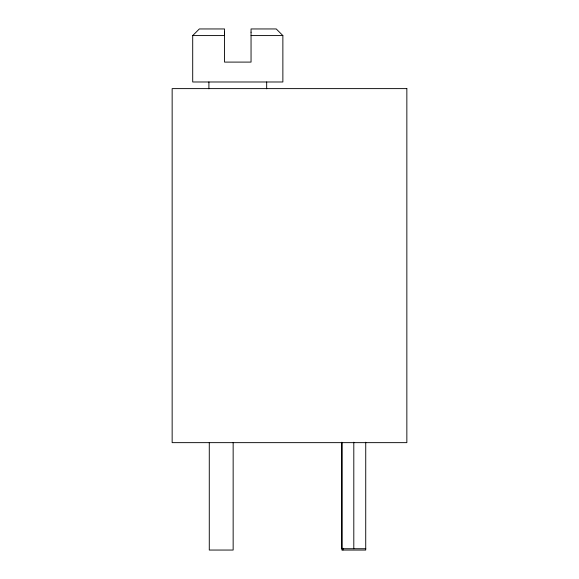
<?xml version="1.0" encoding="UTF-8"?>
<svg xmlns="http://www.w3.org/2000/svg" width="579" height="579" viewBox="0 0 579 579"><rect width="100%" height="100%" fill="white"/><g stroke="black" fill="none" stroke-linecap="round" stroke-linejoin="round"><path stroke-width="0.87" d="M224.529 32.2L224.529 62.098L251.047 62.098L251.047 32.2M251.047 32.258L251.047 28.95L276.241 28.95L282.87 35.58L282.87 81.986L192.706 81.986L192.706 35.58L199.335 28.95L224.529 28.95L224.529 35.58L192.706 35.58M266.673 88.804L266.673 81.986M341.878 442.226L341.878 548.726L365.74 548.726M251.047 35.58L282.87 35.58M365.74 442.226L365.725 550.05L341.892 550.05L341.892 442.646M353.805 442.226L353.805 548.726M342.949 548.248L342.949 550.05M233.149 442.646L233.149 550.05L209.28 550.05L209.28 442.646M208.903 81.986L208.903 88.804M406.849 88.616L172.151 88.616L172.151 442.646L406.849 442.646L406.849 88.616"/></g></svg>
